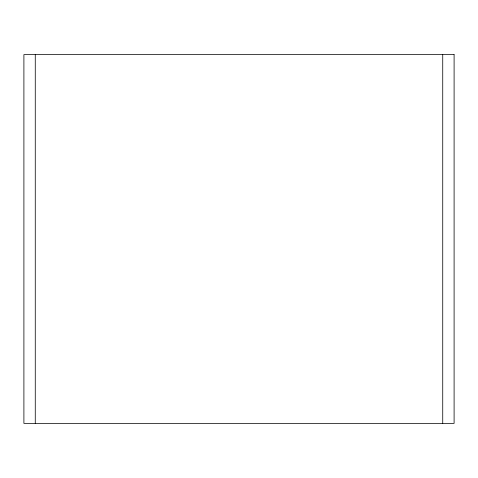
<?xml version="1.0" encoding="UTF-8"?>
<svg xmlns="http://www.w3.org/2000/svg" width="478" height="478" viewBox="0 0 478 478"><rect width="100%" height="100%" fill="white"/><g stroke="black" fill="none" stroke-linecap="round" stroke-linejoin="round"><path stroke-width="0.72" d="M442.73 54.629L442.73 423.371M35.27 54.629L35.27 423.371M454.1 54.629L23.9 54.629L23.9 423.371L454.1 423.371L454.1 54.629"/></g></svg>
